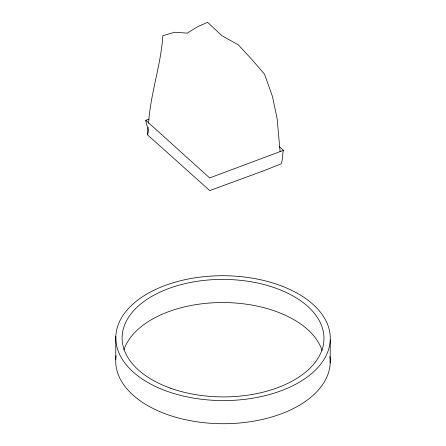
<?xml version="1.0" encoding="UTF-8"?>
<svg xmlns="http://www.w3.org/2000/svg" width="446" height="446" viewBox="0 0 446 446"><rect width="100%" height="100%" fill="white"/><g stroke="black" fill="none" stroke-linecap="round" stroke-linejoin="round"><path stroke-width="0.67" d="M115.737 359.61L115.821 336.468M330.179 362.972L330.263 339.835A107.252 62.434 0.2 0 0 171.565 283.26A107.252 62.434 0.2 0 0 167.295 391.359A107.252 62.434 0.2 0 0 330.263 339.835M279.302 146.645L283.422 150.363C282.19 154.829 283.004 159.612 281.142 163.872L263.475 170.846L209.748 190.598L147.593 134.882L148.228 127.339M148.579 123.219C150.436 93.61 160.934 65.322 162.851 35.68L174.665 32.257L187.287 33.138L196.97 27.05L207.574 22.3L221.918 35.674L238.381 44.907L251.594 59.173L264.55 74.203L272.445 96.436L277.139 118.736L280.082 151.584M147.593 134.882C149.46 129.68 146.221 125.276 145.786 120.292L148.97 119.099M283.422 150.363L209.642 177.932L145.786 120.292M329.85 356.438A107.252 62.434 0.2 0 1 222.744 423.722A107.252 62.434 0.2 0 1 116.105 355.691M123.86 349.932A100.924 58.749 0.2 0 1 223.167 302.539A100.924 58.749 0.2 0 1 322.135 350.628M170.584 388.221A100.924 58.749 0.2 0 0 323.941 339.735A100.924 58.749 0.2 0 0 174.598 286.499A100.924 58.749 0.2 0 0 170.584 388.221"/></g></svg>
